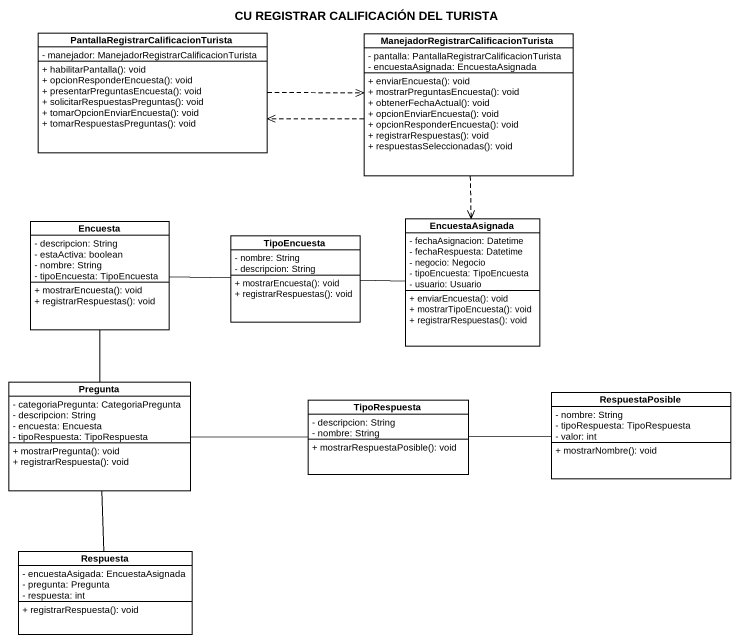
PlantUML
@startuml
title CU REGISTRAR CALIFICACIÓN DEL TURISTA
hide circle
hide empty members
skinparam classAttributeIconSize 0
class "PantallaRegistrarCalificacionTurista" as PantallaRegistrarCalificacio {
  - manejador: ManejadorRegistrarCalificacionTurista
  + habilitarPantalla(): void
  + opcionResponderEncuesta(): void
  + presentarPreguntasEncuesta(): void
  + solicitarRespuestasPreguntas(): void
  + tomarOpcionEnviarEncuesta(): void
  + tomarRespuestasPreguntas(): void
}
class "ManejadorRegistrarCalificacionTurista" as ManejadorRegistrarCalificaci {
  - pantalla: PantallaRegistrarCalificacionTurista
  - encuestaAsignada: EncuestaAsignada
  + enviarEncuesta(): void
  + mostrarPreguntasEncuesta(): void
  + obtenerFechaActual(): void
  + opcionEnviarEncuesta(): void
  + opcionResponderEncuesta(): void
  + registrarRespuestas(): void
  + respuestasSeleccionadas(): void
}
class Encuesta {
  - descripcion: String
  - estaActiva: boolean
  - nombre: String
  - tipoEncuesta: TipoEncuesta
  + mostrarEncuesta(): void
  + registrarRespuestas(): void
}
class TipoEncuesta {
  - nombre: String
  - descripcion: String
  + mostrarEncuesta(): void
  + registrarRespuestas(): void
}
class EncuestaAsignada {
  - fechaAsignacion: Datetime
  - fechaRespuesta: Datetime
  - negocio: Negocio
  - tipoEncuesta: TipoEncuesta
  - usuario: Usuario
  + enviarEncuesta(): void
  + mostrarTipoEncuesta(): void
  + registrarRespuestas(): void
}
class Pregunta {
  - categoriaPregunta: CategoriaPregunta
  - descripcion: String
  - encuesta: Encuesta
  - tipoRespuesta: TipoRespuesta
  + mostrarPregunta(): void
  + registrarRespuesta(): void
}
class TipoRespuesta {
  - descripcion: String
  - nombre: String
  + mostrarRespuestaPosible(): void
}
class RespuestaPosible {
  - nombre: String
  - tipoRespuesta: TipoRespuesta
  - valor: int
  + mostrarNombre(): void
}
class Respuesta {
  - encuestaAsigada: EncuestaAsignada
  - pregunta: Pregunta
  - respuesta: int
  + registrarRespuesta(): void
}
PantallaRegistrarCalificacio .right.> ManejadorRegistrarCalificaci
ManejadorRegistrarCalificaci .left.> PantallaRegistrarCalificacio
ManejadorRegistrarCalificaci ..> EncuestaAsignada
Encuesta -right- TipoEncuesta
Encuesta -- Pregunta
TipoEncuesta -right- EncuestaAsignada
Pregunta -right- TipoRespuesta
Pregunta -- Respuesta
TipoRespuesta -right- RespuestaPosible
@enduml
